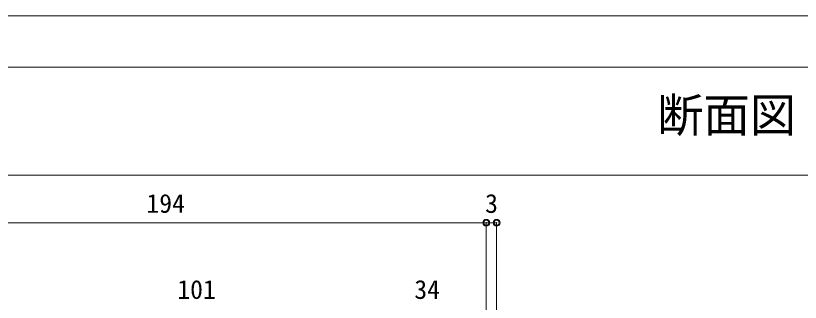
# Model space of a CAD drawing. Units: millimetres on the paper, enlarged 5 times, with parts at other scales. Extents: x -992 to 1008, y -685 to 700.
# Drawn here: x -735.2 to -353.8, y 560.7 to 700 of the extents above; entities that cross this region are included whole.
import ezdxf
from ezdxf.enums import TextEntityAlignment as Align

# ---------------------------------------------------------------- set-up
doc = ezdxf.new("R2010")
doc.units = ezdxf.units.MM
doc.header["$LTSCALE"] = 5
doc.header["$PDMODE"] = 32
doc.header["$PDSIZE"] = 2.5
for name, color, linetype, lineweight in [('1-0_H-SYM', 7, 'Continuous', 20), ('1-1_0', 7, 'Continuous', 20), ('2-0_18', 7, 'Continuous', 18)]:
    doc.layers.add(name, color=color, linetype=linetype, lineweight=lineweight)
doc.styles.add('ＭＳ ゴシック', font='')
doc.styles.get('ＭＳ ゴシック').set_extended_font_data('MS Gothic')

msp = doc.modelspace()

# ---------------------------------------------------------------- linework, layer by layer
at = {"layer": '1-0_H-SYM'}
for p, q in [((-967.5, 675), (197.5, 675)), ((-967.5, 622.5), (197.5, 622.5)), ((-967.5, 622.5), (197.5, 622.5))]:
    msp.add_line(p, q, dxfattribs=at)
at = {"layer": '1-1_0'}
msp.add_line((-967.5, 675), (197.5, 675), dxfattribs=at)
msp.add_lwpolyline([(-992.5, -685), (1007.5, -685), (1007.5, 700), (-992.5, 700)], close=True, dxfattribs=at)
at = {"layer": '2-0_18', "color": 4}
for p, q in [((-821.414, 599.355), (-506.414, 599.355)), ((-506.414, 599.355), (-506.414, 502.033)), ((-506.414, 599.355), (-501.414, 599.355)), ((-501.414, 599.355), (-501.414, 519.433))]:
    msp.add_line(p, q, dxfattribs=at)
for centre in [(-506.414, 599.355), (-501.414, 599.355)]:
    msp.add_circle(centre, 1.667, dxfattribs=at)
at = {"layer": '2-0_18', "color": 1}
for p in [(-506.414, 599.355), (-501.414, 599.355)]:
    msp.add_point(p, dxfattribs=at)
at = {"layer": '2-0_18', "color": 4}
for p in [(-506.414, 599.355), (-501.414, 599.355)]:
    msp.add_point(p, dxfattribs=at)
at = {"layer": '2-0_18', "color": 5}
for p in [(-506.414, 599.355), (-501.414, 599.355)]:
    msp.add_point(p, dxfattribs=at)

# ---------------------------------------------------------------- texts
at = {"layer": '1-1_0', "style": 'ＭＳ ゴシック'}
msp.add_text('断面図', height=16.5, dxfattribs=at).set_placement((-423.371, 638.489), align=Align.BOTTOM_LEFT)
at = {"layer": '2-0_18', "style": 'ＭＳ ゴシック'}
for s, p in [('194', (-671.623, 601.439)), ('3', (-506.989, 601.414)), ('101', (-656.623, 559.608)), ('34', (-541.414, 559.608))]:
    msp.add_text(s, height=9.164, dxfattribs=at).set_placement(p, align=Align.BOTTOM_LEFT)

doc.saveas('drawing.dxf')
